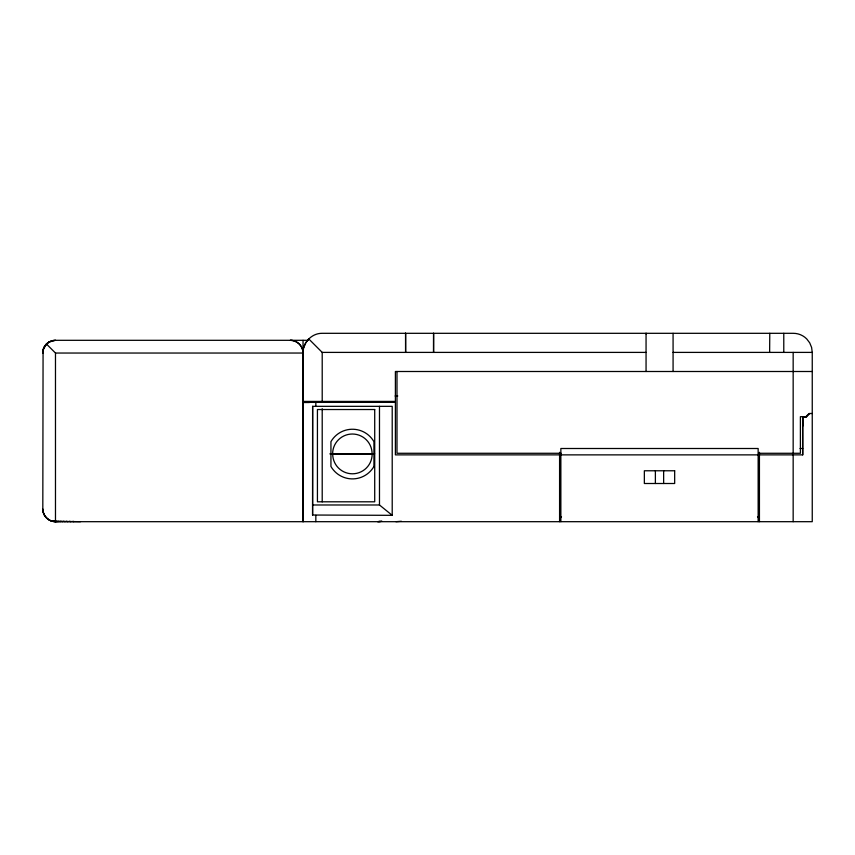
<?xml version="1.0" encoding="UTF-8"?>
<svg xmlns="http://www.w3.org/2000/svg" width="855" height="855" viewBox="0 0 855 855"><rect width="100%" height="100%" fill="white"/><g stroke="black" fill="none" stroke-linecap="round" stroke-linejoin="round"><path stroke-width="1.28" d="M312.588 515.031L312.599 406.339L392.21 406.339L392.21 515.33L312.588 515.031L312.663 406.339M405.601 333.963L405.601 333.311L405.601 352.41L405.58 333.311M646.059 333.963L646.059 333.311L646.059 371.498M308.206 340.311L55.447 340.311L49.109 342.021L46.48 344.041L55.479 353.04L55.479 521.689L812.25 521.689L812.25 352.399L811.609 347.461L809.717 342.855L806.703 338.901A18.853 18.853 0 0 0 793.162 333.311L322.046 333.311C311.84 333.236 303.087 342.267 303.108 352.399L303.108 401.412L395.395 401.412L395.395 371.498L812.25 371.498M303.782 347.44L305.695 342.823L308.698 338.879L322.207 352.399L322.207 401.412M806.607 416.684L809.696 413.638M559.587 518.504L561.5 516.922M759.432 454.871L802.706 454.871L802.706 416.674M379.994 521.261L377.696 521.689L381.939 521.261L379.567 521.689M395.951 521.689L401.358 521.261M322.207 352.399L646.059 352.399M673.077 352.399L812.25 352.399M43.071 353.04L42.814 508.96A12.729 12.729 0 0 0 55.543 521.689C48.703 521.774 42.707 515.8 42.75 508.96A12.729 12.718 -90 0 0 43.007 511.172M55.479 353.04L303.044 353.04C303.087 346.232 297.134 340.269 290.315 340.311A12.729 12.729 0 0 1 302.617 349.748M395.128 395.993L397.778 395.993M303.108 402.502L309.478 402.502M812.25 413.499L809.065 413.499L805.891 416.684L800.398 416.684L800.398 453.278L758.471 453.278M802.653 416.813L806.607 416.813L802.653 416.684L802.706 426.228M800.045 448.501L802.706 448.501M561.062 453.278L396.987 453.278L396.987 371.498M330.094 453.749L371.797 453.749M374.64 453.749L372.096 453.749A19.729 19.729 0 0 0 352.367 434.019A19.729 19.729 0 0 0 332.638 453.749M330.158 454.069L371.872 454.069M559.587 454.871L395.395 454.871L395.395 402.363L303.108 402.384L303.108 521.689M560.859 454.871L758.15 454.871M312.663 504.984L379.481 504.984L392.21 515.33M52.508 521.261L55.778 521.689M53.234 521.261L56.409 521.689M54.421 521.261L57.435 521.689M56.045 521.261L58.856 521.689M58.087 521.261L60.63 521.689M60.513 521.261L62.746 521.689M63.27 521.261L65.151 521.689M66.327 521.261L67.812 521.689M69.618 521.261L70.676 521.689M73.092 521.261L73.712 521.689M757.519 516.922L759.432 518.504M802.653 416.684L802.706 454.871M80.466 521.689L52.251 521.261A12.729 12.718 -90 0 1 43.252 512.263M793.162 352.399L793.162 521.689M783.779 333.311L783.779 352.399M769.778 333.311L769.628 352.399M759.432 452.316L759.432 521.689M758.15 521.689L758.15 448.501L560.859 448.501L560.859 521.689M673.077 333.311L673.077 371.498M663.64 470.774L663.64 483.502M655.379 470.774L655.379 483.502M559.587 452.316L559.587 521.689M379.481 406.339L379.481 504.984M322.207 408.733L322.207 501.885M315.837 402.384L315.837 406.339M315.837 515.33L315.837 521.689M303.044 340.311L303.044 521.689M372.16 454.069A19.729 19.729 0 0 1 352.431 473.798A19.729 19.729 0 0 1 332.702 454.069M433.581 333.311L433.56 352.41L433.581 333.311M43.188 349.748L42.75 353.04A12.707 12.707 0 0 1 55.479 340.311A12.707 12.697 -90 0 0 42.75 353.04A12.729 12.729 0 0 1 46.48 344.041L43.188 349.748M374.714 409.524L317.429 409.524L317.429 501.8L374.714 501.8L374.714 409.524M674.67 470.774L644.349 470.774L644.349 483.502L674.67 483.502L674.67 470.774M373.934 466.477L373.934 441.661A24.816 24.816 0 0 0 330.938 441.661L330.938 466.477A24.816 24.816 0 0 0 373.934 466.477"/></g></svg>
